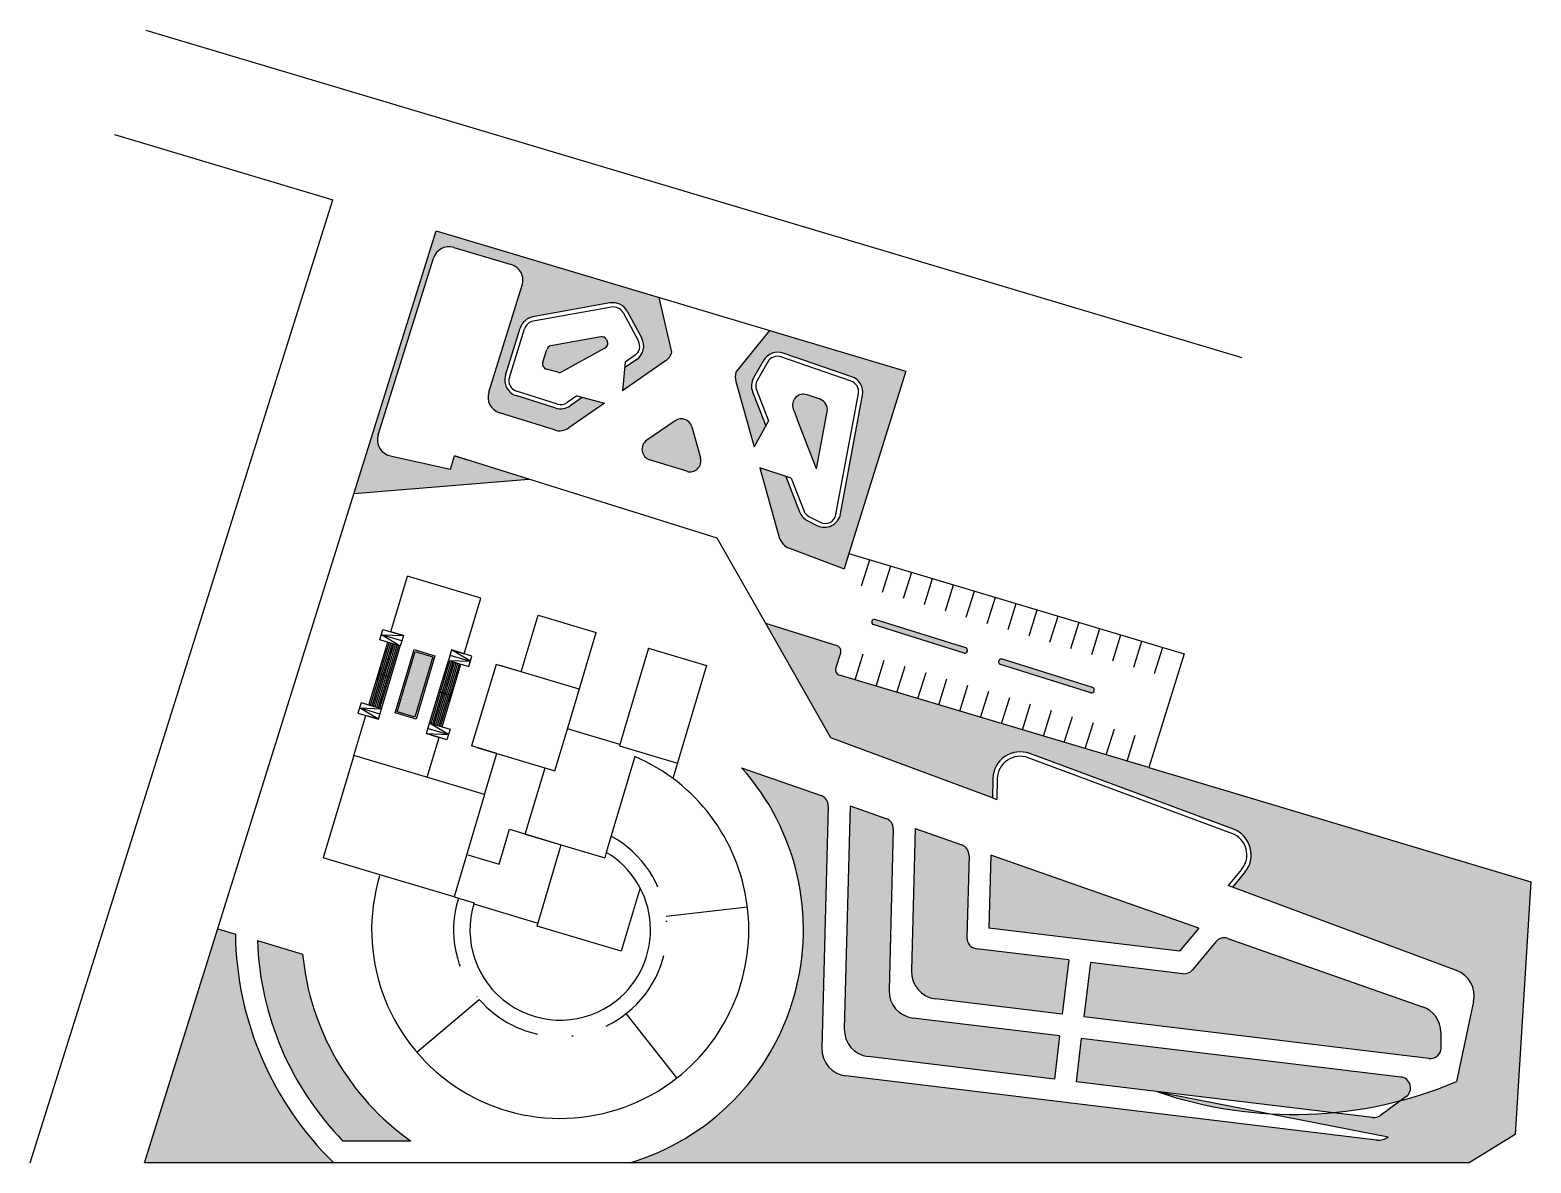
# Model space of a CAD drawing. Header units: metres. Extents: x 3005 to 4223, y 787 to 1116.
# Drawn here: x 3948.1 to 4223, y 908.2 to 1115.7 of the extents above; entities that cross this region are included whole.
import ezdxf

# ---------------------------------------------------------------- set-up
doc = ezdxf.new("R2010")
doc.units = ezdxf.units.M
doc.linetypes.add('DASHDOT', pattern=[25.4, 12.7, -6.35, 0, -6.35])
doc.layers.get('0').update_dxf_attribs({"linetype": 'CONTINUOUS'})
doc.layers.add('aaa', color=20, linetype='DASHDOT')
doc.layers.add('harim', color=251, linetype='CONTINUOUS')

msp = doc.modelspace()

# ---------------------------------------------------------------- hatches: boundary and pattern name
h = msp.add_hatch(color=116)
edge = h.paths.add_edge_path(flags=0)
edge.add_line((4022.463825972566, 1078.962971373175), (4007.400651631823, 1030.849872719411))
edge.add_line((4007.400651631823, 1030.849872719411), (4039.436695929583, 1033.468474196829))
edge.add_line((4039.436695929583, 1033.468474196829), (4025.804717592558, 1037.736352842051))
edge.add_line((4025.804717592558, 1037.736352842051), (4025.048429000542, 1035.273845127489))
edge.add_line((4025.048429000542, 1035.273845127489), (4014.01222526662, 1037.753696300027))
edge.add_arc((4014.669930120416, 1040.680712583769), 3.000000000000115, 162.6157862485542, 257.3358980133617, ccw=False)
edge.add_line((4011.806962066564, 1041.577046183845), (4021.93956870096, 1073.941479575673))
edge.add_arc((4024.802536754812, 1073.045145975597), 3.000000000000004, 73.35567604771569, 162.6157862485516, ccw=False)
edge.add_line((4025.661825672229, 1075.919449814165), (4036.201818553154, 1072.768461059699))
edge.add_arc((4035.342529635736, 1069.894157221132), 2.999999999999989, 342.6157862485516, 73.35567604771512, ccw=False)
edge.add_line((4038.205497689588, 1068.997823621056), (4032.069015805681, 1049.397362815868))
edge.add_arc((4034.931983859533, 1048.501029215792), 3.000000000000033, 162.6157862485516, 252.6157862485516)
edge.add_line((4034.035650259457, 1045.63806116194), (4044.142136418706, 1042.473938142456))
edge.add_arc((4045.038470018782, 1045.336906196307), 2.999999999999776, 252.6157862485503, 304.7019979236626)
edge.add_line((4046.746394593378, 1042.870533627637), (4053.25239334558, 1047.375836391836))
edge.add_line((4053.25239334558, 1047.375836391836), (4049.199456996509, 1048.451879585091))
edge.add_line((4049.199456996509, 1048.451879585091), (4046.967585570065, 1046.898166969605))
edge.add_arc((4045.253569684549, 1049.360310252235), 3.000000000000161, 252.6157862485529, 304.84362523714, ccw=False)
edge.add_line((4044.357236084473, 1046.497342198383), (4037.110692385059, 1048.766078866075))
edge.add_arc((4038.007025985135, 1051.629046919927), 2.999999999999889, 162.6157862485537, 252.61578624855161, ccw=False)
edge.add_line((4035.144057931283, 1052.525380520003), (4037.843020437008, 1061.146103241742))
edge.add_arc((4040.70598849086, 1060.249769641666), 2.999999999999936, 100.22567354584942, 162.6157862485537, ccw=False)
edge.add_line((4040.173411304832, 1063.202118120576), (4054.269031098162, 1065.744841507897))
edge.add_arc((4054.80160828419, 1062.792493028987), 2.999999999999889, 28.360506316262217, 100.22567354584942, ccw=False)
edge.add_line((4057.441536911698, 1064.217546305768), (4060.103851757339, 1059.285575486878))
edge.add_arc((4057.463923129831, 1057.860522210097), 2.99999999999994, 304.84362523713406, 28.3605063162679, ccw=False)
edge.add_line((4059.177939015347, 1055.398378927467), (4056.946067588903, 1053.844666311982))
edge.add_line((4056.946067588903, 1053.844666311982), (4056.540890103808, 1049.653069157963))
edge.add_line((4056.540890103808, 1049.653069157963), (4064.435935157065, 1055.120264842542))
edge.add_arc((4062.728010582469, 1057.586637411213), 3.000000000000382, 304.7019979236552, 343.3556760477031)
edge.add_line((4065.602314421037, 1056.727348493795), (4063.264611961534, 1066.765352335191))
edge.add_line((4063.264611961534, 1066.765352335191), (4022.463825972566, 1078.962971373175))
edge = h.paths.add_edge_path(flags=0)
edge.add_line((4083.539952582969, 1060.703927909875), (4077.345889975124, 1053.022713260799))
edge.add_arc((4080.220193813691, 1052.163424343382), 3.000000000000047, 163.3556760477177, 195.5750606180976)
edge.add_line((4077.330355225354, 1051.357922677738), (4080.659692290711, 1039.413506998143))
edge.add_line((4080.659692290711, 1039.413506998143), (4082.830896618227, 1043.233651237126))
edge.add_line((4082.830896618227, 1043.233651237126), (4080.396717391609, 1049.451638890614))
edge.add_arc((4083.190285067435, 1050.545247431447), 2.999999999999895, 150.0790691825743, 201.3790412384237, ccw=False)
edge.add_line((4080.59014130433, 1052.041660613421), (4082.420764897509, 1055.222523075562))
edge.add_arc((4085.020908660614, 1053.726109893587), 3.000000000000056, 70.9843582238259, 150.0790691825749, ccw=False)
edge.add_line((4085.998387468697, 1056.562398873883), (4098.550858061288, 1052.236403152507))
edge.add_arc((4097.573379253205, 1049.400114172211), 3.00000000000013, 349.5365011135697, 70.98435822382658, ccw=False)
edge.add_line((4100.523491664703, 1048.855286897268), (4096.505992532403, 1027.101467662311))
edge.add_arc((4093.555880120904, 1027.646294937254), 2.999999999999915, 242.3867248755557, 349.5365011135719, ccw=False)
edge.add_line((4092.165376067025, 1024.988006300528), (4090.403293899664, 1025.909720505349))
edge.add_arc((4091.793797953543, 1028.568009142075), 3.000000000000371, 201.3790412384419, 242.3867248755694, ccw=False)
edge.add_line((4089.000230277717, 1027.474400601242), (4086.460759941179, 1033.961349066792))
edge.add_line((4086.460759941179, 1033.961349066792), (4081.733694511568, 1035.56038888036))
edge.add_line((4081.733694511568, 1035.56038888036), (4085.288447237162, 1022.80726615378))
edge.add_arc((4088.178285825499, 1023.612767819423), 3.000000000000232, 195.5750606180997, 249.5457159999237)
edge.add_line((4087.129906113296, 1020.801913860385), (4097.197737679388, 1017.046859163988))
edge.add_line((4097.197737679388, 1017.046859163988), (4098.037365745848, 1019.854136684658))
edge.add_line((4098.037365745848, 1019.854136684658), (4108.494814993533, 1053.243534747065))
edge.add_line((4108.494814993533, 1053.243534747065), (4083.539952582969, 1060.703927909875))
h = msp.add_hatch(color=159)
edge = h.paths.add_edge_path(flags=0)
edge.add_line((4092.75441768409, 1048.099270987735), (4090.373121964355, 1048.91994409897))
edge.add_arc((4089.721469425633, 1047.029084778773), 2.000000000000009, 70.984358223817, 201.3790412384211)
edge.add_line((4087.859090975082, 1046.300012418218), (4087.995562337827, 1045.951403228178))
edge.add_line((4087.995562337827, 1045.951403228178), (4088.59286835167, 1044.425615242308))
edge.add_line((4088.59286835167, 1044.425615242308), (4092.129691932494, 1035.341549409736))
edge.add_line((4092.129691932494, 1035.341549409736), (4094.069506753033, 1045.845193484243))
edge.add_arc((4092.102765145367, 1046.208411667538), 1.999999999999878, 349.5365011135694, 70.98435822381595)
edge = h.paths.add_edge_path(flags=0)
edge.add_arc((4052.881234628763, 1058.350307803584), 1.000000000000051, 289.6244330472751, 35.33253951807399)
edge.add_arc((4052.765914705645, 1058.563939371837), 1.000000000000028, 21.38847311447421, 100.2256735458498)
edge.add_line((4052.588388976969, 1059.548055531474), (4043.467426878922, 1057.902715774754))
edge.add_arc((4043.644952607598, 1056.918599615117), 0.9999999999999645, 100.225673545823, 162.6157862485438)
edge.add_line((4042.690629922981, 1057.217377481809), (4041.962810382139, 1054.892658098062))
edge.add_arc((4042.917133066756, 1054.59388023137), 0.9999999999998511, 162.6157862485516, 254.2751746206934)
edge.add_line((4042.646115526679, 1053.631305822314), (4044.716902428002, 1053.048265626419))
edge.add_arc((4044.987919968079, 1054.010840035476), 1.000000000000223, 254.2751746207005, 298.8833266542644)
edge.add_line((4045.470947566512, 1053.135234908063), (4053.217087896269, 1057.40839348545))
h = msp.add_hatch(color=116)
edge = h.paths.add_edge_path(flags=0)
edge.add_arc((4067.333454515827, 1042.530416951663), 1.999999999999856, 15.57506061808898, 124.70199792365)
edge.add_line((4066.194838132764, 1044.174665330776), (4061.002270170038, 1040.578892923375))
edge.add_arc((4062.140886553102, 1038.934644544261), 2.00000000000001, 124.7019979236589, 252.6157862485516)
edge.add_line((4061.543330819718, 1037.025999175027), (4068.330456110918, 1034.901096510379))
edge.add_arc((4068.928011844301, 1036.809741879614), 1.999999999999884, 252.6157862485631, 15.57506061809211)
edge.add_line((4070.854570903193, 1037.346742990043), (4069.260013574719, 1043.067418062092))
h = msp.add_hatch(color=116)
edge = h.paths.add_edge_path(flags=0)
edge.add_line((4222.969651260846, 959.6926380371501), (4152.94864965524, 980.6175572595004))
edge.add_line((4152.94864965524, 980.6175572595004), (4096.307716368476, 997.5589190653842))
edge.add_arc((4096.59414600763, 998.5170203449022), 0.9999999999999275, 162.6096160948413, 253.3556760468358, ccw=False)
edge.add_line((4095.639855503785, 998.815900980392), (4096.53270676359, 1001.666669405661))
edge.add_arc((4095.578416259745, 1001.965550041151), 1.000000000000048, 342.6096160948412, 72.60961609484941)
edge.add_line((4095.877296895235, 1002.919840544996), (4082.84131434819, 1007.002667244198))
edge.add_line((4082.84131434819, 1007.002667244198), (4094.75793182604, 986.0532456241469))
edge.add_line((4094.75793182604, 986.0532456241469), (4124.319939780985, 975.0680832931835))
edge.add_line((4124.319939780985, 975.0680832931835), (4124.413896539971, 978.641305013916))
edge.add_arc((4129.412168908933, 978.5098769892882), 4.999999999999866, 69.61506985256591, 178.493772291437, ccw=False)
edge.add_line((4131.153796472547, 983.1967451792059), (4168.472829374994, 969.3290933237313))
edge.add_arc((4166.731201811381, 964.6422251338133), 5.000000000000026, 320.36547211123604, 69.6150698525667, ccw=False)
edge.add_line((4170.58184668658, 961.4527841098885), (4168.31730594179, 958.718780832136))
edge.add_line((4168.31730594179, 958.718780832136), (4209.30593246818, 943.4875178948593))
edge.add_arc((4207.564304904567, 938.8006497049416), 4.999999999999876, 347.97407868729715, 69.61506985256051, ccw=False)
edge.add_line((4212.454572098759, 937.7588787275155), (4209.332412456442, 923.1028792759116))
edge.add_arc((4179.530311163342, 993.9272951824846), 76.83920308014356, 251.0973523079188, 292.82079935726466, ccw=False)
edge.add_line((4154.637395540417, 921.2320004119051), (4196.794273075566, 912.9657878646092))
edge.add_arc((4195.020317459455, 915.3851021211842), 2.999999999999764, 263.11176636877326, 306.2506316379604, ccw=False)
edge.add_line((4194.660518574077, 912.4067561436188), (4097.503121330201, 924.1438489789905))
edge.add_arc((4098.102786139163, 929.1077589415997), 4.999999999999933, 178.4937722914383, 263.11176636877366, ccw=False)
edge.add_line((4093.1045137702, 929.2391869662275), (4094.269977950099, 973.5623625134417))
edge.add_arc((4092.270669002514, 973.614933723293), 1.999999999999852, 358.4937722914331, 70.66110773226313)
edge.add_line((4092.932978936185, 975.5020864865211), (4078.390114047892, 980.6060102743775))
edge.add_arc((4045.131019009055, 950.9281128116997), 44.57516125161574, 286.63586857481533, 41.74330662289782, ccw=False)
edge.add_line((4057.892363694982, 908.2187100716178), (4211.659630787293, 908.2187100716178))
edge.add_line((4211.659630787293, 908.2187100716178), (4220.089537496529, 913.4400787504633))
edge.add_line((4220.089537496529, 913.4400787504633), (4222.969651260846, 959.6926380371501))
edge = h.paths.add_edge_path(flags=0)
edge.add_line((4140.608963215134, 931.0236964818934), (4139.649499520794, 923.0814405417186))
edge.add_line((4139.649499520794, 923.0814405417186), (4193.962877474278, 916.5201165733284))
edge.add_arc((4194.202743397862, 918.5056805583722), 2.00000000000006, 263.111766368761, 306.2506316379508)
edge.add_line((4195.385380475269, 916.892804387322), (4200.102986551996, 920.3519762463158))
edge.add_arc((4198.920349474589, 921.9648524173658), 2.000000000000001, 306.2506316379527, 83.11176636878683)
edge.add_line((4199.160215398173, 923.9504164024096), (4140.608963215134, 931.0236964818934))
edge = h.paths.add_edge_path(flags=0)
edge.add_line((4136.637835245047, 931.5034283290636), (4109.786082291921, 934.7472525374478))
edge.add_arc((4110.385747100883, 939.7111625000571), 4.999999999999927, 178.4937722914383, 263.11176636877366, ccw=False)
edge.add_line((4105.387474731921, 939.8425905246849), (4106.164360622237, 969.387942746188))
edge.add_arc((4104.165051674652, 969.4405139560392), 1.99999999999985, 358.4937722914331, 70.66110773226313)
edge.add_line((4104.827361608323, 971.3276667192673), (4098.273084810398, 973.6279376437432))
edge.add_line((4098.273084810398, 973.6279376437432), (4097.198834090774, 932.7736548190468))
edge.add_arc((4102.197106459736, 932.6422267944189), 4.999999999999989, 178.493772291437, 263.1117663687737)
edge.add_line((4101.597441650774, 927.6783168318096), (4135.678371550706, 923.5611723888886))
edge.add_line((4135.678371550706, 923.5611723888886), (4136.637835245047, 931.5034283290636))
edge = h.paths.add_edge_path(flags=0)
edge.add_line((4138.316896710141, 945.4023762243692), (4121.405262058875, 947.4453851102659))
edge.add_arc((4121.645127982461, 949.4309490953095), 1.999999999999961, 178.4937722914367, 263.1117663687606, ccw=False)
edge.add_line((4119.645819034875, 949.4835203051607), (4120.041140406398, 964.5177863510584))
edge.add_arc((4118.041831458813, 964.5703575609098), 1.999999999999847, 358.4937722914298, 70.66110773226205)
edge.add_line((4118.704141392484, 966.4575103241377), (4110.167467482535, 969.4535178764894))
edge.add_line((4110.167467482535, 969.4535178764894), (4109.481795052494, 943.377058377504))
edge.add_arc((4114.480067421457, 943.2456303528761), 4.999999999999948, 178.493772291437, 263.1117663687735)
edge.add_line((4113.880402612494, 938.281720390267), (4137.117567092217, 935.4745562991511))
edge.add_line((4137.117567092217, 935.4745562991511), (4138.316896710141, 945.4023762243692))
edge = h.paths.add_edge_path(flags=0)
edge.add_arc((4166.785522509545, 947.4634060645775), 2.000000000000149, 70.66110773226528, 140.3654721112367)
edge.add_line((4165.245264559464, 948.7391824741475), (4160.979783205159, 943.5894230667766))
edge.add_arc((4159.43952525508, 944.8651994763467), 2.000000000000027, 263.1117663687739, 320.3654721112342, ccw=False)
edge.add_line((4159.199659331494, 942.8796354913029), (4142.288024680229, 944.9226443771989))
edge.add_line((4142.288024680229, 944.9226443771989), (4141.088695062304, 934.9948244519809))
edge.add_line((4141.088695062304, 934.9948244519809), (4204.287801090797, 927.3600607014966))
edge.add_arc((4204.527667014381, 929.3456246865401), 1.999999999999674, 263.1117663687986, 347.9740786873061)
edge.add_line((4206.48377389206, 928.9289162955698), (4206.456101058524, 932.1588940320195))
edge.add_arc((4201.456284553553, 932.1160581052297), 4.999999999999966, 0.4908695681396799, 70.66110773226218)
edge.add_line((4203.112059387731, 936.8339400133003), (4167.447832443215, 949.3505588278058))
h = msp.add_hatch(color=116)
edge = h.paths.add_edge_path(flags=0)
edge.add_arc((4125.947193961143, 1000.00406263254), 0.501916961068329, 66.01369980566035, 255.1970608239909)
edge.add_line((4125.818956509499, 999.5188041531662), (4142.37448945409, 994.3336658882346))
edge.add_arc((4142.48851469387, 994.8223301530828), 0.5017913102541531, 256.8655798377068, 67.24376154753205)
edge.add_line((4142.682613278044, 995.285061455966), (4126.151232338998, 1000.462635392492))
edge = h.paths.add_edge_path(flags=0)
edge.add_line((4119.479382953083, 1002.552236594975), (4102.773475008258, 1007.784471813561))
edge.add_arc((4102.732203057243, 1007.275685020615), 0.5104580047534961, 85.36241451737244, 242.2484108179697)
edge.add_line((4102.494513868387, 1006.823942589447), (4119.141707599596, 1001.610096468737))
edge.add_arc((4119.26367986166, 1002.097963709927), 0.5028833639516428, 255.9631539334456, 64.60015783203788)
for color, points in [(5, [(4018.582596927597, 1001.866806441776), (4015.29139428562, 990.8578009773921), (4018.548938635996, 989.8839402043184), (4021.840141277974, 1000.892945668702)]), (159, [(4124.044247266696, 964.5833614813605), (4123.692288142747, 951.198183021719), (4158.595619040589, 946.9816884815929), (4162.109533532192, 951.2240735037614)])]:
    msp.add_hatch(color=color).paths.add_polyline_path(points, flags=0)
h = msp.add_hatch(color=116)
edge = h.paths.add_edge_path(flags=0)
edge.add_line((3997.985387116032, 946.461275252499), (3989.696207023856, 948.9393711629298))
edge.add_arc((4045.165994502114, 950.9117218977545), 55.50484204377398, 182.036419975943, 224.1956415157015)
edge.add_line((4005.371040976237, 912.2187100716177), (4017.804214141832, 912.2187100716177))
edge.add_arc((4045.165994502114, 950.9117218977543), 47.390043138426, 185.3886448585486, 234.7339426855185, ccw=False)
edge = h.paths.add_edge_path(flags=0)
edge.add_line((3985.666102686875, 950.1441929866838), (3982.43578868747, 951.109913096793))
edge.add_line((3982.43578868747, 951.109913096793), (3969.00747733505, 908.2187100716178))
edge.add_line((3969.00747733505, 908.2187100716178), (4003.715626978197, 908.2187100716178))
edge.add_arc((4045.165994502114, 950.9117218977544), 59.50484204377377, 180.7390556004009, 225.8460926942611, ccw=False)

# ---------------------------------------------------------------- linework, layer by layer
at = {"color": 0}
for p, q in [((3969.264447816695, 1115.741837491783), (4169.980962194508, 1055.736533239197)), ((3963.535855033909, 1096.579811901333), (4003.489349648833, 1084.635495272709)), ((3969.007477334789, 908.2187100707833), (4022.463825972566, 1078.962971373175)), ((4022.463825972566, 1078.962971373175), (4108.494814993533, 1053.243534747065)), ((4025.661825672229, 1075.919449814165), (4036.201818553154, 1072.768461059699)), ((4011.806962066564, 1041.577046183845), (4021.93956870096, 1073.941479575673)), ((4032.069015805681, 1049.397362815868), (4038.205497689588, 1068.997823621056)), ((4065.602314421037, 1056.727348493795), (4063.264611961534, 1066.765352335191)), ((4054.269031098162, 1065.744841507897), (4040.173411304832, 1063.202118120576)), ((4054.55369859413, 1064.9832808039), (4040.196254711575, 1062.393326699179)), ((4056.66870246982, 1063.96508400248), (4059.484689849715, 1058.748432934053)), ((4057.441536911698, 1064.217546305768), (4060.103851757339, 1059.285575486878)), ((4035.144057931283, 1052.525380520003), (4037.843020437008, 1061.146103241742)), ((4035.847760505639, 1052.095493689726), (4038.642660799692, 1061.022650113289)), ((4052.588388976969, 1059.548055531474), (4043.467426878922, 1057.902715774754)), ((4053.645890914814, 1059.038957130764), (4053.761210837933, 1058.825325562511)), ((4077.345889975124, 1053.022713260799), (4083.539952582969, 1060.703927909875)), ((4041.962810382139, 1054.892658098062), (4042.690629922981, 1057.217377481809)), ((4053.217087896268, 1057.40839348545), (4045.470947566512, 1053.135234908063)), ((4058.867414688387, 1056.156968561112), (4057.047090124, 1054.88975343104)), ((4098.45297404642, 1051.42396109677), (4085.581593381294, 1055.859863756315)), ((4098.550858061288, 1052.236403152507), (4085.998387468697, 1056.562398873883)), ((4044.716902428002, 1053.048265626419), (4042.646115526679, 1053.631305822314)), ((4064.435935157065, 1055.120264842542), (4056.540890103809, 1049.653069157964)), ((4057.047090124, 1054.88975343104), (4056.540890103808, 1049.653069157964)), ((4059.177939015347, 1055.398378927467), (4056.946067588902, 1053.844666311982)), ((4082.420764897509, 1055.222523075562), (4080.59014130433, 1052.041660613421)), ((4083.196511667168, 1054.966613224101), (4081.235608512768, 1051.559379066863)), ((4108.494814993533, 1053.243534747065), (4098.037365745848, 1019.854136684659)), ((4077.330355225354, 1051.357922677738), (4080.659692290711, 1039.413506998143)), ((4044.357236084473, 1046.497342198383), (4037.110692385059, 1048.766078866075)), ((4044.689819453698, 1047.231508389483), (4037.158850141489, 1049.589292587107)), ((4048.185818489164, 1048.720997755798), (4046.430052444092, 1047.498724903631)), ((4049.199456996509, 1048.451879585091), (4046.967585570065, 1046.898166969605)), ((4048.185818489163, 1048.720997755797), (4053.25239334558, 1047.375836391836)), ((4080.396717391609, 1049.451638890613), (4082.830896618227, 1043.233651237126)), ((4081.106659237621, 1049.832697918325), (4083.339616211451, 1044.12872232679)), ((4092.75441768409, 1048.099270987736), (4090.373121964355, 1048.91994409897)), ((4095.670075353134, 1026.980237230969), (4099.768063115363, 1049.169883593278)), ((4096.505992532403, 1027.101467662311), (4100.523491664703, 1048.855286897268)), ((4044.142136418706, 1042.473938142456), (4034.035650259457, 1045.63806116194)), ((4053.25239334558, 1047.375836391836), (4046.746394593378, 1042.870533627637)), ((4087.859090975082, 1046.300012418218), (4087.995562337827, 1045.951403228178)), ((4087.995562337827, 1045.951403228178), (4088.59286835167, 1044.425615242308)), ((4092.129691932494, 1035.341549409736), (4094.069506753033, 1045.845193484243)), ((4066.194838132764, 1044.174665330776), (4061.002270170038, 1040.578892923375)), ((4069.260013574719, 1043.067418062092), (4070.854570903193, 1037.346742990043)), ((4083.339616211451, 1044.12872232679), (4080.659692290711, 1039.413506998143)), ((4092.129691932494, 1035.341549409736), (4088.59286835167, 1044.425615242308)), ((4014.01222526662, 1037.753696300027), (4025.048429000542, 1035.273845127489)), ((4025.048429000542, 1035.273845127489), (4025.804717592558, 1037.736352842051)), ((4039.436695929583, 1033.468474196829), (4025.804717592558, 1037.736352842051)), ((4025.804717592558, 1037.736352842051), (4028.188953312275, 1037.004103247528)), ((4068.330456110918, 1034.901096510379), (4061.543330819718, 1037.025999175027)), ((4087.451010448755, 1033.626373803471), (4081.733694511568, 1035.56038888036)), ((4081.733694511568, 1035.560388880359), (4085.288447237162, 1022.80726615378)), ((4086.460759941179, 1033.961349066793), (4089.000230277717, 1027.474400601242)), ((4007.400651631823, 1030.849872719411), (4039.436695929583, 1033.468474196829)), ((4073.929584676923, 1022.669494059299), (4039.436695929583, 1033.468474196829)), ((4087.451010448756, 1033.626373803471), (4089.772446128643, 1027.696383834758)), ((4090.403293899664, 1025.909720505349), (4092.165376067025, 1024.988006300528)), ((4090.707821876607, 1026.65326377083), (4092.776331042881, 1025.571262989781)), ((4082.84131434819, 1007.002667244198), (4073.929584676923, 1022.669494059299)), ((4087.129906113296, 1020.801913860385), (4097.197737679388, 1017.046859163988)), ((4098.037365745848, 1019.854136684659), (4097.197737679388, 1017.046859163988)), ((4098.037365745848, 1019.854136684659), (4159.417566731154, 1001.495944773555)), ((4100.373205045228, 1013.928925989119), (4101.86994837003, 1018.707850321949)), ((4104.205935081706, 1012.783110296425), (4105.702530994213, 1017.561563959238)), ((4108.038665118183, 1011.637294603731), (4109.535113618395, 1016.415277596527)), ((4111.871395154662, 1010.491478911038), (4113.367696242578, 1015.268991233816)), ((4115.704125191141, 1009.345663218344), (4117.200278866761, 1014.122704871105)), ((4119.536855227618, 1008.19984752565), (4121.032861490943, 1012.976418508394)), ((4123.369585264096, 1007.054031832957), (4124.865444115125, 1011.830132145683)), ((4127.202315300574, 1005.908216140262), (4128.698026739308, 1010.683845782973)), ((4127.202315300574, 1005.908216140262), (4128.698026739308, 1010.683845782973)), ((4131.035045337053, 1004.762400447569), (4132.53060936349, 1009.537559420262)), ((4038.032789620591, 998.1495043598977), (4041.134769026345, 1008.525561972632)), ((4041.134769026345, 1008.525561972632), (4051.76174183278, 1005.348570091766)), ((4095.877296895235, 1002.919840544996), (4082.841314348189, 1007.002667244198)), ((4094.75793182604, 986.0532456241469), (4082.84131434819, 1007.002667244198)), ((4119.141707599594, 1001.610096468738), (4102.494513868387, 1006.823942589446)), ((4119.141707599594, 1001.610096468738), (4102.494513868387, 1006.823942589446)), ((4119.479382953083, 1002.552236594975), (4102.773475008258, 1007.784471813561)), ((4134.867775373531, 1003.616584754875), (4136.363191987673, 1008.391273057551)), ((4138.700505410008, 1002.470769062182), (4140.195774611855, 1007.24498669484)), ((4046.414147140739, 987.4609753155858), (4051.76174183278, 1005.348570091766)), ((4142.533235446486, 1001.324953369488), (4144.028357236039, 1006.098700332129)), ((4146.365965482964, 1000.179137676794), (4147.86093986022, 1004.952413969418)), ((4150.198695519442, 999.0333219841004), (4151.693522484404, 1003.806127606708)), ((4061.342754628004, 1002.484273700373), (4056.875835860487, 987.542521863724)), ((4061.342754628004, 1002.484273700373), (4071.969727434438, 999.3072818195062)), ((4095.639855503785, 998.8159009803921), (4096.53270676359, 1001.666669405661)), ((4099.169787559846, 996.7032871650234), (4100.664317435558, 1001.475144216812)), ((4159.417566731154, 1001.495944773555), (4152.94864965524, 980.6175572595004)), ((4154.031425555921, 997.8875062914067), (4155.526105108585, 1002.659841243997)), ((4033.408314710573, 999.53201653058), (4028.940012339999, 984.5856365700308)), ((4038.032789620591, 998.1495043598977), (4033.408314710573, 999.5320165305795)), ((4038.032789620591, 998.1495043598982), (4034.366415990095, 999.245586891441)), ((4048.659762427027, 994.9725124790318), (4038.032789620591, 998.1495043598982)), ((4071.969727434438, 999.3072818195062), (4065.794009444067, 978.6496315626239)), ((4103.002517596324, 995.55747147233), (4104.497047472035, 1000.329328524119)), ((4106.835247632803, 994.4116557796361), (4108.329777508514, 999.1835128314251)), ((4110.66797766928, 993.2658400869426), (4112.162507544992, 998.0376971387313)), ((4125.468641250658, 1000.15541632128), (4125.467801246787, 1000.152734288316)), ((4142.37448945409, 994.3336658882346), (4125.775710773381, 999.5323485749553)), ((4142.37448945409, 994.3336658882346), (4125.775710773381, 999.5323485749553)), ((4142.682613278037, 995.2850614559683), (4126.151232338998, 1000.462635392492)), ((4152.950987344984, 980.6251021378479), (4096.30771636849, 997.5589190653799)), ((4114.500707705758, 992.1200243942487), (4115.995237581469, 996.8918814460374)), ((4118.333437742236, 990.9742087015552), (4119.827967617947, 995.7460657533436)), ((4122.166167778716, 989.8283930088611), (4123.660697654426, 994.6002500606496)), ((4122.166167778716, 989.8283930088611), (4123.660697654426, 994.6002500606496)), ((4125.998897815193, 988.6825773161678), (4127.493427690904, 993.4544343679562)), ((4129.831627851671, 987.5367616234736), (4131.326157727383, 992.3086186752624)), ((4133.664357888149, 986.3909459307799), (4135.158887763859, 991.1628029825688)), ((4137.497087924628, 985.2451302380858), (4138.991617800339, 990.0169872898749)), ((4044.191460056453, 980.0261325184827), (4046.414147140739, 987.4609753155858)), ((4056.081088827705, 984.8841093080484), (4046.500076032481, 987.7484056994424)), ((4056.875835860488, 987.5425218637245), (4055.995159935963, 984.5966789241922)), ((4141.329817961105, 984.0993145453925), (4142.824347836817, 988.8711715971812)), ((4145.162547997583, 982.9534988526985), (4146.657077873294, 987.7253559044876)), ((4033.564487250019, 983.2031243993495), (4028.94001234, 984.5856365700317)), ((4029.898113619522, 984.2992069308918), (4044.191460056453, 980.0261325184827)), ((4055.995159935963, 984.5966789241922), (4066.622132742398, 981.4196870433254)), ((4124.319939780984, 975.0680832931838), (4094.75793182604, 986.0532456241469)), ((4148.995278034062, 981.8076831600048), (4150.489807909773, 986.5795402117939)), ((4007.369264773622, 982.8621116036654), (4001.759366828805, 964.0971178164621)), ((4018.647144849314, 979.4905274200521), (4007.369264773622, 982.8621116036654)), ((4031.321796761683, 975.7013706251821), (4033.564487250019, 983.2031243993495)), ((4058.852668648467, 982.6638672024258), (4053.603898182735, 965.106837440236)), ((4168.194168964816, 968.5791944133443), (4130.875136062368, 982.446846268819)), ((4168.472829374994, 969.3290933237312), (4131.153796472547, 983.1967451792058)), ((4031.321796761683, 975.7013706251821), (4018.647144849314, 979.4905274200521)), ((4038.769896808524, 968.4558917229972), (4042.389897391921, 980.5647195707259)), ((4078.390114047892, 980.6060102743775), (4092.932978936185, 975.502086486521)), ((4152.94864965524, 980.6175572595004), (4222.969651260846, 959.6926380371501)), ((4124.413896539971, 978.6413050139157), (4124.319939780985, 975.0680832931836)), ((4125.213620119004, 978.6202765299753), (4125.112472432456, 974.7735802999404)), ((4031.321796761683, 975.7013706251821), (4028.173132222307, 965.1691521961527)), ((4094.269977950099, 973.5623625134415), (4093.1045137702, 929.2391869662275)), ((4098.273084810398, 973.6279376437432), (4097.198834090774, 932.7736548190467)), ((4098.273084810398, 973.6279376437432), (4104.827361608323, 971.3276667192672)), ((4124.319939780985, 975.0680832931835), (4125.112472432456, 974.7735802999404)), ((4033.96476583628, 962.9257477588842), (4035.876617781062, 969.320853377342)), ((4035.876617781062, 969.320853377342), (4045.361965870668, 966.4851564750568)), ((4038.769896808523, 968.4558917229963), (4053.305964249777, 964.1102545333899)), ((4106.164360622237, 969.3879427461877), (4105.387474731921, 939.842590524685)), ((4110.167467482535, 969.4535178764894), (4109.481795052494, 943.377058377504)), ((4110.167467482535, 969.4535178764897), (4118.704141392484, 966.4575103241376)), ((4028.173132222307, 965.1691521961527), (4025.711898816865, 956.9363768379769)), ((4040.909991751148, 951.5933941800315), (4045.361965870668, 966.4851564750568)), ((4053.603898182735, 965.106837440236), (4053.305964249777, 964.1102545333899)), ((4011.95474042887, 961.0491548885605), (4001.759366828805, 964.0971178164616)), ((4028.224254977744, 964.6419050053348), (4033.96476583628, 962.9257477588842)), ((4120.041140406398, 964.5177863510581), (4119.645819034875, 949.4835203051607)), ((4124.044247266696, 964.5833614813603), (4123.692288142747, 951.198183021719)), ((4162.109533532192, 951.2240735037614), (4124.044247266696, 964.5833614813602)), ((4025.711898816865, 956.9363768379765), (4011.95474042887, 961.0491548885605)), ((4169.965743506549, 961.9630946737166), (4167.52299835464, 959.0139433866847)), ((4170.58184668658, 961.4527841098886), (4168.31730594179, 958.7187808321356)), ((4222.969651260846, 959.6926380371501), (4220.089537496529, 913.4400787504633)), ((4025.711898816865, 956.9363768379769), (4029.376826831609, 955.8407264812024)), ((4059.798016193139, 958.5931568801027), (4056.327470955195, 946.9842541034693)), ((4168.31730594179, 958.7187808321356), (4167.52299835464, 959.0139433866847)), ((4209.30593246818, 943.4875178948593), (4168.31730594179, 958.7187808321358)), ((4029.318382380184, 955.6494525722903), (4041.072092093085, 952.1356165055097)), ((4079.455192530756, 955.0865846016088), (4064.552702389405, 953.3596440445547)), ((4079.45565044747, 955.0866376662264), (4079.455192530756, 955.0865846016088)), ((4056.327470955195, 946.9842541034693), (4040.909991751148, 951.5933941800315)), ((4162.109533532192, 951.2240735037612), (4158.595619040589, 946.9816884815929)), ((3982.43578868747, 951.109913096793), (3985.666102686875, 950.1441929866838)), ((3989.696207023856, 948.9393711629298), (3997.985387116032, 946.461275252499)), ((4158.595619040589, 946.9816884815929), (4123.692288142747, 951.198183021719)), ((4165.245264559464, 948.7391824741476), (4160.979783205159, 943.5894230667766)), ((4167.447832443215, 949.3505588278058), (4203.112059387731, 936.8339400133003)), ((4138.316896710141, 945.4023762243692), (4121.405262058875, 947.4453851102659)), ((4138.316896710141, 945.4023762243694), (4137.117567092217, 935.4745562991511)), ((4142.288024680229, 944.9226443771993), (4141.088695062304, 934.9948244519809)), ((4159.199659331494, 942.8796354913028), (4142.288024680229, 944.9226443771989)), ((4018.870651176353, 928.5150479685965), (4030.346422427379, 938.1752761978908)), ((4137.117567092217, 935.4745562991512), (4113.880402612494, 938.281720390267)), ((4212.454572098759, 937.7588787275153), (4209.332412456442, 923.1028792759115)), ((4066.531318410868, 923.7717326202567), (4057.252977821767, 935.5578429163913)), ((4136.637835245047, 931.5034283290636), (4109.786082291921, 934.7472525374478)), ((4204.287801090797, 927.3600607014966), (4141.088695062304, 934.9948244519809)), ((4206.456101058524, 932.1588940320195), (4206.48377389206, 928.9289162955698)), ((4136.637835245047, 931.5034283290635), (4135.678371550706, 923.5611723888888)), ((4140.608963215134, 931.0236964818932), (4139.649499520794, 923.0814405417187)), ((4199.160215398173, 923.9504164024096), (4140.608963215133, 931.0236964818934)), ((4135.678371550706, 923.5611723888886), (4101.597441650774, 927.6783168318096)), ((4194.660518574077, 912.4067561436188), (4097.503121330201, 924.1438489789906)), ((4193.962877474278, 916.5201165733284), (4139.649499520794, 923.0814405417186)), ((4154.637395540417, 921.2320004119051), (4196.794273075568, 912.965787864609)), ((4200.102986551996, 920.3519762463158), (4195.385380475269, 916.8928043873219)), ((4220.089537496529, 913.4400787504633), (4211.659630787293, 908.2187100716178)), ((4017.804214141832, 912.2187100716177), (4005.371040976237, 912.2187100716177)), ((4211.659630787293, 908.2187100716178), (3969.00747733505, 908.2187100716178))]:
    msp.add_line(p, q, dxfattribs=at)
for p, q in [((4014.137543560359, 1005.501865594287), (4017.182237038284, 1015.686302951117)), ((4030.595654951598, 1011.676288003166), (4017.182237038284, 1015.686302951117)), ((4027.550961473673, 1001.491850646337), (4030.595654951598, 1011.676288003166)), ((4010.127528612409, 992.0884476809736), (4013.564684282081, 1003.585663035243)), ((4010.127528612409, 992.0884476809736), (4013.564684282081, 1003.585663035243)), ((4010.414958996265, 992.0025187892318), (4013.852114665937, 1003.499734143501)), ((4016.150556992073, 1003.856333180831), (4012.413962001936, 1004.973408773474)), ((4012.413962001936, 1004.973408773474), (4016.436986631213, 1004.814434460353)), ((4015.864127352934, 1002.898231901309), (4012.413962001936, 1004.973408773474)), ((4015.864127352934, 1002.898231901308), (4013.564684282081, 1003.585663035243)), ((4016.436986631213, 1004.814434460353), (4014.137543560359, 1005.501865594287)), ((4010.702389380122, 991.91658989749), (4014.139545049794, 1003.413805251759)), ((4010.989819763979, 991.8306610057482), (4014.426975433651, 1003.327876360018)), ((4011.277250147835, 991.7447321140064), (4014.714405817507, 1003.241947468276)), ((4011.564680531692, 991.6588032222646), (4015.001836201364, 1003.156018576534)), ((4011.852110915549, 991.5728743305228), (4015.289266585221, 1003.070089684792)), ((4012.139541299406, 991.486945438781), (4015.576696969077, 1002.98416079305)), ((4012.426971683262, 991.4010165470393), (4015.864127352934, 1002.898231901309)), ((4024.96508876368, 1001.221180500749), (4028.701683753818, 1000.104104908106)), ((4025.25151840282, 1002.179281780271), (4027.550961473673, 1001.491850646337)), ((4028.701683753818, 1000.104104908106), (4025.25151840282, 1002.179281780271)), ((4011.713454460164, 996.6279611403991), (4012.403315907785, 998.9355335607877)), ((4012.403315907785, 998.9355335607877), (4011.846106447244, 997.8370553581083)), ((4021.241503454869, 988.765863866957), (4024.678659124541, 1000.263079221226)), ((4021.528933838726, 988.6799349752152), (4024.966089508398, 1000.177150329485)), ((4021.816364222583, 988.5940060834735), (4025.253519892254, 1000.091221437743)), ((4022.103794606439, 988.5080771917317), (4025.540950276111, 1000.005292546001)), ((4022.391224990296, 988.4221482999899), (4025.828380659968, 999.9193636542593)), ((4022.678655374153, 988.3362194082486), (4026.115811043824, 999.833434762518)), ((4022.96608575801, 988.2502905165063), (4026.403241427681, 999.7475058707757)), ((4023.253516141866, 988.164361624765), (4026.690671811537, 999.6615769790344)), ((4023.540946525723, 988.0784327330227), (4026.978102195395, 999.5756480872922)), ((4024.678659124541, 1000.263079221226), (4028.701683753818, 1000.104104908106)), ((4024.678659124541, 1000.263079221226), (4026.978102195395, 999.5756480872922)), ((4011.846106447244, 997.8370553581083), (4011.713454460164, 996.6279611403991)), ((4014.145549518098, 997.149624224174), (4011.846106447244, 997.8370553581083)), ((4022.960081289706, 994.5144715440917), (4025.25952436056, 993.8270404101575)), ((4024.706790219452, 992.7435320593688), (4025.396651667074, 995.0511044797574)), ((4025.25952436056, 993.8270404101575), (4024.706790219452, 992.7435320593688)), ((4025.396651667074, 995.0511044797574), (4025.25952436056, 993.8270404101575)), ((4007.369264773623, 982.8621116036668), (4009.55466933413, 990.1722451219287)), ((4011.854112404984, 989.4848139879944), (4008.403947053986, 991.55999086016)), ((4008.403947053986, 991.55999086016), (4012.426971683262, 991.4010165470393)), ((4012.140542044123, 990.4429152675168), (4008.403947053986, 991.55999086016)), ((4011.854112404984, 989.4848139879944), (4009.55466933413, 990.1722451219287)), ((4012.426971683262, 991.4010165470388), (4010.127528612409, 992.0884476809736)), ((4020.95507381573, 987.8077625874346), (4024.691668805867, 986.6906869947913)), ((4021.241503454869, 988.7658638669566), (4023.540946525723, 988.0784327330227)), ((4024.691668805867, 986.6906869947913), (4021.241503454869, 988.765863866957)), ((4020.668644176591, 986.8496613079121), (4022.968087247444, 986.1622301739778)), ((4020.668644176591, 986.8496613079121), (4024.691668805867, 986.6906869947913)), ((4020.782682686937, 978.852096655716), (4022.968087247444, 986.1622301739778))]:
    msp.add_line(p, q)
for points in [[(4016.436986631213, 1004.814434460353), (4015.864127352934, 1002.898231901309), (4012.127532362797, 1004.015307493952), (4012.700391641075, 1005.931510052996)], [(4014.918035010021, 990.6562994852768), (4018.381095435482, 1002.240165717375), (4022.213500553572, 1001.094447160817), (4018.750440128111, 989.5105809287195)], [(4015.29139428562, 990.8578009773921), (4018.582596927597, 1001.866806441776), (4021.840141277974, 1000.892945668702), (4018.548938635996, 989.8839402043184)], [(4025.25151840282, 1002.179281780271), (4024.678659124541, 1000.263079221226), (4028.415254114678, 999.1460036285832), (4028.988113392957, 1001.062206187628)], [(4011.854112404984, 989.4848139879944), (4012.426971683262, 991.4010165470393), (4008.690376693125, 992.5180921396825), (4008.117517414847, 990.6018895806376)], [(4020.668644176591, 986.8496613079121), (4021.241503454869, 988.765863866957), (4024.978098445007, 987.6487882743138), (4024.405239166728, 985.7325857152689)]]:
    msp.add_lwpolyline(points, close=True)
for centre, radius, start, end in [((4024.802536754812, 1073.045145975597), 3, 73.35567604771498, 162.6157862485517), ((4035.342529635736, 1069.894157221132), 3, 342.6157862485526, 73.35567604771529), ((4054.80160828419, 1062.792493028987), 3, 28.3605063162634, 100.2256735458491), ((4054.908750051482, 1063.015048484626), 2, 28.36050631626294, 100.2256735458493), ((4040.70598849086, 1060.249769641666), 3, 100.225673545849, 162.6157862485532), ((4040.551306168926, 1060.425094379905), 2, 100.2256735458493, 162.6157862485533), ((4052.765914705645, 1058.563939371837), 1, 28.36050631626042, 100.2256735458492), ((4052.881234628763, 1058.350307803584), 1, 289.6244330472482, 28.36050631626215), ((4057.724737431376, 1057.798397416199), 2, 304.8436252371299, 28.36050631626162), ((4057.463923129831, 1057.860522210097), 3, 304.843625237135, 28.36050631626421), ((4043.644952607598, 1056.918599615117), 1, 100.225673545849, 162.6157862485535), ((4062.728010582469, 1057.586637411213), 3, 304.7019979236599, 343.35567604771), ((4085.020908660614, 1053.726109893587), 3, 70.98435822382295, 150.0790691825736), ((4084.929940842571, 1053.969004436118), 2, 70.98435822382288, 150.0790691825729), ((4042.917133066756, 1054.59388023137), 1, 162.615786248554, 254.2751746207076), ((4044.987919968079, 1054.010840035475), 1, 254.2751746207076, 298.883326654273), ((4080.220193813691, 1052.163424343381), 3, 163.3556760477098, 195.5750606180927), ((4038.007025985135, 1051.629046919927), 3, 162.6157862485527, 252.615786248554), ((4037.756405874873, 1051.497937956342), 2, 162.6157862485534, 252.6157862485529), ((4083.190285067435, 1050.545247431446), 3, 150.079069182575, 201.3790412384287), ((4082.969037688171, 1050.56177027888), 2, 150.0790691825713, 201.3790412384172), ((4097.801321507698, 1049.533101776573), 2, 349.536501113569, 70.98435822382278), ((4097.573379253205, 1049.400114172211), 3, 349.5365011135687, 70.98435822382304), ((4034.931983859533, 1048.501029215792), 3, 162.6157862485526, 252.6157862485513), ((4045.287375187082, 1049.140153758718), 2, 252.6157862485533, 304.8436252371413), ((4089.721469425633, 1047.029084778773), 2, 70.98435822382324, 201.3790412384168), ((4092.102765145367, 1046.208411667538), 2, 349.5365011135684, 70.98435822382305), ((4045.253569684549, 1049.360310252235), 3, 252.6157862485539, 304.8436252371351), ((4045.038470018782, 1045.336906196308), 3, 252.6157862485512, 304.7019979236603), ((4067.333454515828, 1042.530416951663), 2, 15.57506061809217, 124.7019979236601), ((4014.669930120415, 1040.680712583769), 3, 162.6157862485517, 257.3358980133665), ((4062.140886553102, 1038.934644544261), 2, 124.7019979236599, 252.6157862485513), ((4068.928011844302, 1036.809741879614), 2, 252.6157862485511, 15.57506061809282), ((4091.793797953543, 1028.568009142075), 3, 201.3790412384291, 242.3867248755568), ((4091.634824579193, 1028.425456195313), 2, 201.3790412384345, 242.386724875553), ((4093.555880120904, 1027.646294937254), 3, 242.3867248755568, 349.5365011135688), ((4093.703333745468, 1027.343455414264), 2, 242.3867248755552, 349.5365011135686), ((4088.178285825499, 1023.612767819423), 3, 195.5750606180939, 249.5457159999186), ((4102.732203057243, 1007.275685020615), 0.5104580047534496, 85.36241451747419, 242.2484108180446), ((4095.578416259745, 1001.965550041151), 1, 342.6096160948438, 72.60961609484492), ((4119.26367986166, 1002.097963709927), 0.5028833639515925, 255.9631539337095, 64.60015783273523), ((4096.59414600763, 998.5170203449023), 1, 162.6096160948428, 253.3556760477146), ((4125.947193961143, 1000.00406263254), 0.5019169610682587, 66.01369980565508, 250.0221713664313), ((4142.48851469387, 994.8223301530828), 0.5017913102541258, 256.8655798377604, 67.24376154896277), ((4045.131019009055, 950.9281128116997), 34.57516125161577, 308.2372104191183, 66.6176990279801), ((4129.412168908933, 978.509876989288), 5, 69.61506985256561, 178.4937722914395), ((4129.412168908933, 978.509876989288), 4.2, 69.61506985256561, 178.4937722914395), ((4045.131019009055, 950.9281128116997), 44.57516125161577, 286.6358685748136, 41.74330662289784), ((4092.270669002514, 973.6149337232927), 2, 358.4937722914376, 70.66110773226774), ((4104.165051674652, 969.4405139560389), 2, 358.4937722914378, 70.66110773226835), ((4166.731201811381, 964.6422251338134), 4.2, 320.3654721112359, 69.61506985256568), ((4166.731201811381, 964.6422251338134), 5, 320.3654721112359, 69.61506985256568), ((4045.182212107099, 950.8963641558933), 16.51854555706839, 308.1995160134251, 59.34734808126839), ((4118.041831458813, 964.5703575609093), 2, 358.4937722914376, 70.66110773226784), ((4045.165994502114, 950.9117218977542), 34.54064393882446, 163.3556760477073, 308.2107653172196), ((4045.165994502114, 950.9117218977556), 16.54064393882459, 162.6628713909144, 308.210765317183), ((4045.165994502114, 950.9117218977545), 59.50484204377386, 180.7390556003987, 225.8460926942609), ((4045.165994502114, 950.9117218977545), 55.50484204377386, 182.036419975942, 224.1956415157015), ((4121.645127982461, 949.4309490953095), 2, 178.4937722914369, 263.1117663687716), ((4166.785522509545, 947.4634060645775), 2, 70.6611077322674, 140.3654721112353), ((4045.165994502114, 950.9117218977545), 47.39004313842614, 185.3886448585489, 234.7339426855187), ((4114.480067421457, 943.2456303528762), 5, 178.4937722914378, 263.111766368772), ((4159.43952525508, 944.8651994763466), 2, 263.1117663687717, 320.3654721112352), ((4207.564304904567, 938.8006497049413), 5, 347.9740786872987, 69.61506985256528), ((4110.385747100883, 939.7111625000571), 5, 178.4937722914378, 263.111766368772), ((4045.165994502113, 950.9117218977556), 19.54064393882589, 308.210765317183, 308.7972022851176), ((4201.456284553553, 932.1160581052297), 5, 0.4908695681390947, 70.66110773226738), ((4102.197106459736, 932.6422267944189), 5, 178.4937722914378, 263.111766368772), ((4098.102786139163, 929.1077589415997), 5, 178.4937722914378, 263.111766368772), ((4204.527667014383, 929.3456246865403), 2, 263.1117663687719, 347.974078687297), ((4198.920349474589, 921.9648524173659), 2, 306.2506316379593, 83.111766368772), ((4179.53031116334, 993.9272951824987), 76.83920308015642, 251.0973523079234, 292.8207993572612), ((4194.202743397862, 918.5056805583721), 2, 263.1117663687722, 306.2506316379594), ((4195.020317459455, 915.3851021211844), 3, 263.111766368772, 306.2506316379592)]:
    msp.add_arc(centre, radius, start, end, dxfattribs=at)
at = {"layer": 'aaa', "color": 0}
for centre, radius, start, end in [((4045.165994502113, 950.9117218977551), 19.54064393882583, 308.7972022851176, 61.48833052083491), ((4045.165994502115, 950.911721897756), 19.54064393882493, 162.7692390798044, 220.6768874875757), ((4045.165994502115, 950.9117218977556), 19.54064393882481, 220.6768874875757, 308.210765317183)]:
    msp.add_arc(centre, radius, start, end, dxfattribs=at)
at = {"layer": 'harim', "lineweight": -2}
msp.add_line((3948.050205416042, 908.2187100716178), (4003.489349648833, 1084.635495272708), dxfattribs=at)

doc.saveas('drawing.dxf')
